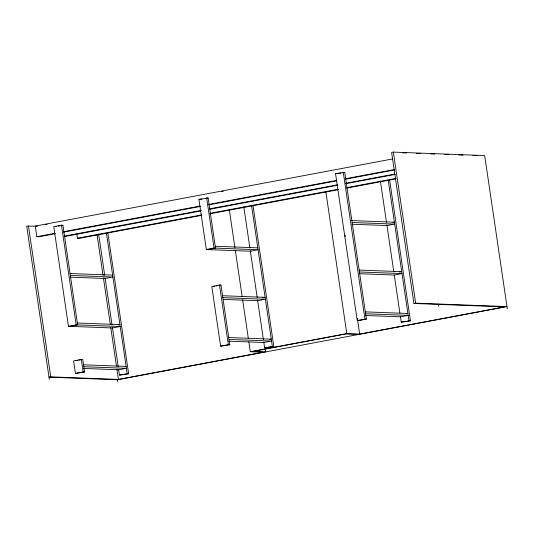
<?xml version="1.0" encoding="UTF-8"?>
<svg xmlns="http://www.w3.org/2000/svg" width="534" height="534" viewBox="0 0 534 534"><rect width="100%" height="100%" fill="white"/><g stroke="black" fill="none" stroke-linecap="round" stroke-linejoin="round"><path stroke-width="0.8" d="M507.3 308.725L484.685 155.561L393.358 152.103L391.616 152.43L413.923 303.466L504.43 306.896L359.669 334.09L346.793 333.596L250.292 351.726L248.831 341.827M37.514 226.156L26.7 226.136L49.315 379.3M392.617 158.945L35.284 226.069L36.859 236.709L38.869 236.782L55.256 233.705M45.49 224.607L47.132 224.3M221.697 191.506L223.339 191.199M69.934 326.361L77.65 324.912L62.939 225.248L61.477 225.194L53.754 226.643L68.472 326.307L112.494 327.976L120.21 326.521L76.188 324.859L68.472 326.307M198.928 199.376L208.113 197.981L215.522 248.156L207.799 249.612L206.331 249.485L198.928 199.376L201.939 199.135M335.546 173.71L344.724 172.315L366.397 319.092L358.681 320.547L357.219 320.487L335.546 173.71L340.866 173.036M55.216 226.703L56.758 226.409M58.306 226.122L62.939 225.248M205.797 198.414L208.113 197.981M342.407 172.749L344.724 172.315M36.859 236.709L54.889 233.318M63.9 231.629L199.95 206.071M208.147 204.529L336.814 180.358M345.011 178.817L394.185 169.578M63.453 232.163L200.317 206.451M209.335 204.762L336.367 180.892M345.385 179.204L394.559 169.966M64.507 236.088L201.371 210.376M209.568 208.841L337.421 184.817M345.618 183.282L394.793 174.044M64.06 236.629L200.924 210.917M209.942 209.221L337.795 185.205M345.985 183.663L395.16 174.424M76.803 234.152L77.403 238.244L201.979 214.842M210.176 213.3L338.029 189.283M347.04 187.588L396.215 178.349M201.532 215.376L79.412 238.318L77.403 238.244M209.728 213.84L338.396 189.67M346.593 188.128L395.767 178.89M206.331 249.485L214.054 248.03L258.082 249.772L250.359 251.22L207.799 249.612M392.87 222.484L394.412 222.191L351.853 220.582M219.514 285.036L211.791 286.484L220.609 346.152L229.787 344.757L220.976 285.089L219.514 285.036L228.325 344.704L229.787 344.757M213.253 286.538L214.802 286.251M216.343 285.957L217.885 285.67M219.434 285.376L220.976 285.089M118.381 324.899L119.93 324.612L77.37 322.997M262.788 297.772L265.104 297.338L222.544 295.723M399.405 272.106L401.715 271.673L359.162 270.064M81.295 359.422L73.579 360.877L75.427 373.426L84.612 372.031L82.757 359.482L81.295 359.422L83.15 371.978L84.612 372.031M75.808 360.784L77.35 360.497M78.898 360.203L80.44 359.916M413.923 303.466L415.659 303.138L506.986 306.596L117.5 379.767L49.001 377.171L50.743 376.85L118.415 379.407L263.169 352.213L250.292 351.726M75.427 373.426L83.15 371.978M220.609 346.152L228.325 344.704M357.219 320.487L366.397 319.092M269.73 339.424L271.279 339.137L228.719 337.528M406.347 313.765L407.889 313.471L365.329 311.863M118.595 369.321L119.449 375.095L128.627 373.7L107.808 232.691M263.776 342.047L264.624 347.821L273.808 346.426L252.982 205.416M400.387 316.382L401.241 322.156L410.419 320.76L389.6 179.751M128.627 373.7L119.449 375.095M273.808 346.426L264.624 347.821M410.419 320.76L401.241 322.156M402.416 152.837L406.568 152.998M416.527 153.378L420.679 153.532M430.644 153.912L434.796 154.066M444.762 154.446L448.914 154.6M458.873 154.98L463.025 155.134M472.99 155.514L477.142 155.668M352.133 222.498L394.693 224.106L386.976 225.555L351.779 224.227M215.242 246.247L257.795 247.856M359.442 271.973L402.002 273.588L394.279 275.037L359.909 273.735M70.061 273.515L112.621 275.13M70.348 275.431L112.908 277.046L105.185 278.494L69.994 277.159M222.832 297.638L265.385 299.254L257.668 300.702L223.292 299.4M365.616 313.778L408.176 315.387L400.453 316.836L365.263 315.507M358.755 334.444L345.878 333.957L252.849 351.432L265.725 351.919L265.238 348.622M228.999 339.437L271.559 341.052L263.843 342.501L228.645 341.173M83.544 364.795L126.104 366.411M83.825 366.711L126.384 368.326L118.661 369.775L83.471 368.44M438.487 304.006L438.808 306.136M393.358 152.103L415.659 303.138M388.258 180.519L408.957 320.707M380.415 181.146L386.503 222.378M386.87 224.854L393.812 271.853M394.299 275.15L399.899 313.084M343.262 172.255L364.942 319.038M345.044 235.047L345.291 236.696M357.359 318.404L359.669 334.09M325.833 191.646L346.793 333.596M251.647 206.184L272.347 346.372M243.804 206.812L249.892 248.043M250.259 250.513L257.194 297.518M257.562 299.995L263.409 339.571M229.326 209.769L234.933 247.736M235.3 250.212L242.129 296.43M242.616 299.734L248.343 338.523M206.651 197.92L214.054 248.03M106.466 233.458L127.172 373.64M98.623 234.086L104.717 275.317M105.078 277.787L112.02 324.792M112.387 327.262L118.234 366.845M97.088 234.98L103.055 275.417M103.422 277.894L110.251 324.111M110.738 327.415L116.465 366.204M116.953 369.508L118.415 379.407M117.5 379.767L117.814 381.897M61.477 225.194L76.188 324.859M28.436 225.815L50.743 376.85"/></g></svg>
